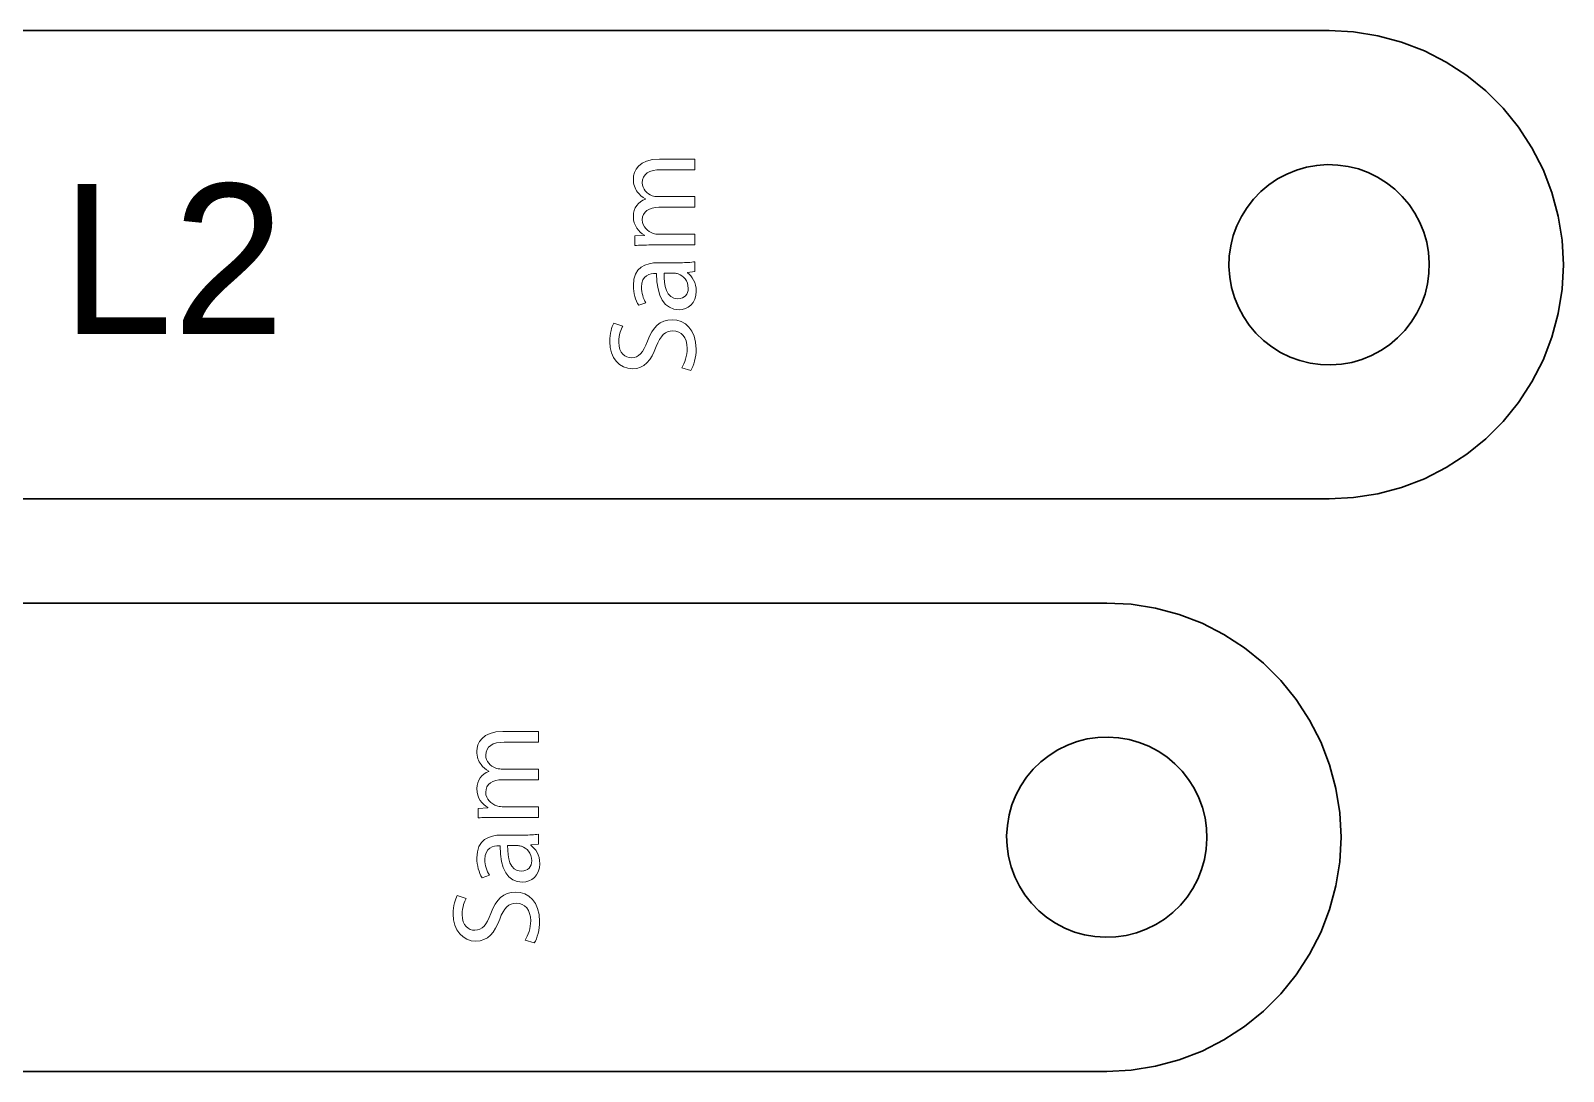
# Model space of a CAD drawing. Header units: millimetres. Extents: x 4 to 295, y -240 to -4.
# Drawn here: x 126.3 to 156.9, y -199.75 to -178.97 of the extents above; entities that cross this region are included whole.
import ezdxf

# ---------------------------------------------------------------- set-up
doc = ezdxf.new("R2010")
doc.units = ezdxf.units.MM
doc.header["$MEASUREMENT"] = 0
doc.layers.add('Layer 1', color=7, linetype='Continuous', lineweight=0)

# ---------------------------------------------------------------- blocks, each defined once
blk = doc.blocks.new('Block_20')
at = {"layer": 'Layer 1', "color": 240, "lineweight": 0, "true_color": 0xff1c24}
for points, knots in [([(138.687, -183.246), (138.563, -183.246), (138.461, -183.249), (138.362, -183.256), (138.362, -183.256), (138.362, -183.065), (138.362, -183.065), (138.362, -183.065), (138.555, -183.055), (138.555, -183.055), (138.555, -183.055), (138.555, -183.048), (138.555, -183.048), (138.441, -182.981), (138.334, -182.869), (138.334, -182.67), (138.334, -182.506), (138.434, -182.382), (138.575, -182.33), (138.575, -182.33), (138.575, -182.325), (138.575, -182.325), (138.508, -182.288), (138.456, -182.241), (138.419, -182.191), (138.364, -182.119), (138.334, -182.04), (138.334, -181.926), (138.334, -181.767), (138.439, -181.531), (138.856, -181.531), (138.856, -181.531), (139.563, -181.531), (139.563, -181.531), (139.563, -181.531), (139.563, -181.744), (139.563, -181.744), (139.563, -181.744), (138.883, -181.744), (138.883, -181.744), (138.652, -181.744), (138.513, -181.829), (138.513, -182.005), (138.513, -182.129), (138.605, -182.226), (138.712, -182.263), (138.742, -182.273), (138.781, -182.281), (138.821, -182.281), (138.821, -182.281), (139.563, -182.281), (139.563, -182.281), (139.563, -182.281), (139.563, -182.494), (139.563, -182.494), (139.563, -182.494), (138.844, -182.494), (138.844, -182.494), (138.652, -182.494), (138.513, -182.579), (138.513, -182.745), (138.513, -182.881), (138.623, -182.981), (138.732, -183.015), (138.764, -183.028), (138.801, -183.033), (138.838, -183.033), (138.838, -183.033), (139.563, -183.033), (139.563, -183.033), (139.563, -183.033), (139.563, -183.246), (139.563, -183.246), (139.563, -183.246), (138.687, -183.246), (138.687, -183.246)], [0, 0, 0, 0, 1, 1, 1, 2, 2, 2, 3, 3, 3, 4, 4, 4, 5, 5, 5, 6, 6, 6, 7, 7, 7, 8, 8, 8, 9, 9, 9, 10, 10, 10, 11, 11, 11, 12, 12, 12, 13, 13, 13, 14, 14, 14, 15, 15, 15, 16, 16, 16, 17, 17, 17, 18, 18, 18, 19, 19, 19, 20, 20, 20, 21, 21, 21, 22, 22, 22, 23, 23, 23, 24, 24, 24, 25, 25, 25, 25]), ([(139.563, -183.778), (139.563, -183.778), (139.412, -183.796), (139.412, -183.796), (139.412, -183.796), (139.412, -183.803), (139.412, -183.803), (139.506, -183.87), (139.591, -183.999), (139.591, -184.171), (139.591, -184.414), (139.42, -184.538), (139.246, -184.538), (138.955, -184.538), (138.796, -184.28), (138.799, -183.816), (138.799, -183.816), (138.774, -183.816), (138.774, -183.816), (138.675, -183.816), (138.496, -183.843), (138.496, -184.089), (138.496, -184.201), (138.531, -184.317), (138.585, -184.402), (138.585, -184.402), (138.441, -184.451), (138.441, -184.451), (138.377, -184.352), (138.334, -184.208), (138.334, -184.056), (138.334, -183.689), (138.585, -183.6), (138.826, -183.6), (138.826, -183.6), (139.276, -183.6), (139.276, -183.6), (139.38, -183.6), (139.482, -183.595), (139.563, -183.58), (139.563, -183.58), (139.563, -183.778), (139.563, -183.778)], [0, 0, 0, 0, 1, 1, 1, 2, 2, 2, 3, 3, 3, 4, 4, 4, 5, 5, 5, 6, 6, 6, 7, 7, 7, 8, 8, 8, 9, 9, 9, 10, 10, 10, 11, 11, 11, 12, 12, 12, 13, 13, 13, 14, 14, 14, 14]), ([(138.95, -183.811), (138.945, -184.049), (138.987, -184.32), (139.221, -184.32), (139.362, -184.32), (139.429, -184.225), (139.429, -184.114), (139.429, -183.957), (139.33, -183.858), (139.228, -183.823), (139.206, -183.816), (139.181, -183.811), (139.159, -183.811), (139.159, -183.811), (138.95, -183.811), (138.95, -183.811)], [0, 0, 0, 0, 1, 1, 1, 2, 2, 2, 3, 3, 3, 4, 4, 4, 5, 5, 5, 5]), ([(139.3, -185.698), (139.36, -185.602), (139.41, -185.46), (139.41, -185.311), (139.41, -185.09), (139.293, -184.961), (139.124, -184.961), (138.968, -184.961), (138.878, -185.05), (138.791, -185.276), (138.695, -185.549), (138.553, -185.718), (138.317, -185.718), (138.056, -185.718), (137.863, -185.502), (137.863, -185.177), (137.863, -185.006), (137.902, -184.881), (137.945, -184.807), (137.945, -184.807), (138.121, -184.867), (138.121, -184.867), (138.091, -184.921), (138.042, -185.033), (138.042, -185.185), (138.042, -185.413), (138.178, -185.5), (138.292, -185.5), (138.449, -185.5), (138.526, -185.398), (138.615, -185.167), (138.724, -184.884), (138.861, -184.74), (139.107, -184.74), (139.365, -184.74), (139.588, -184.931), (139.588, -185.326), (139.588, -185.487), (139.541, -185.664), (139.482, -185.753), (139.482, -185.753), (139.3, -185.698), (139.3, -185.698)], [0, 0, 0, 0, 1, 1, 1, 2, 2, 2, 3, 3, 3, 4, 4, 4, 5, 5, 5, 6, 6, 6, 7, 7, 7, 8, 8, 8, 9, 9, 9, 10, 10, 10, 11, 11, 11, 12, 12, 12, 13, 13, 13, 14, 14, 14, 14])]:
    blk.add_open_spline(points, degree=3, knots=knots, dxfattribs=at)
blk = doc.blocks.new('Block_22')
at = {"layer": 'Layer 1', "color": 240, "lineweight": 0, "true_color": 0xff1c24}
for points, knots in [([(135.561, -194.677), (135.437, -194.677), (135.335, -194.679), (135.236, -194.687), (135.236, -194.687), (135.236, -194.496), (135.236, -194.496), (135.236, -194.496), (135.43, -194.486), (135.43, -194.486), (135.43, -194.486), (135.43, -194.478), (135.43, -194.478), (135.315, -194.411), (135.209, -194.299), (135.209, -194.101), (135.209, -193.937), (135.308, -193.813), (135.449, -193.76), (135.449, -193.76), (135.449, -193.756), (135.449, -193.756), (135.382, -193.718), (135.33, -193.671), (135.293, -193.622), (135.238, -193.55), (135.209, -193.47), (135.209, -193.356), (135.209, -193.197), (135.313, -192.961), (135.73, -192.961), (135.73, -192.961), (136.438, -192.961), (136.438, -192.961), (136.438, -192.961), (136.438, -193.175), (136.438, -193.175), (136.438, -193.175), (135.757, -193.175), (135.757, -193.175), (135.526, -193.175), (135.387, -193.259), (135.387, -193.435), (135.387, -193.559), (135.479, -193.656), (135.586, -193.694), (135.616, -193.703), (135.656, -193.711), (135.695, -193.711), (135.695, -193.711), (136.438, -193.711), (136.438, -193.711), (136.438, -193.711), (136.438, -193.924), (136.438, -193.924), (136.438, -193.924), (135.718, -193.924), (135.718, -193.924), (135.526, -193.924), (135.387, -194.009), (135.387, -194.175), (135.387, -194.312), (135.497, -194.411), (135.606, -194.446), (135.638, -194.458), (135.675, -194.463), (135.713, -194.463), (135.713, -194.463), (136.438, -194.463), (136.438, -194.463), (136.438, -194.463), (136.438, -194.677), (136.438, -194.677), (136.438, -194.677), (135.561, -194.677), (135.561, -194.677)], [0, 0, 0, 0, 1, 1, 1, 2, 2, 2, 3, 3, 3, 4, 4, 4, 5, 5, 5, 6, 6, 6, 7, 7, 7, 8, 8, 8, 9, 9, 9, 10, 10, 10, 11, 11, 11, 12, 12, 12, 13, 13, 13, 14, 14, 14, 15, 15, 15, 16, 16, 16, 17, 17, 17, 18, 18, 18, 19, 19, 19, 20, 20, 20, 21, 21, 21, 22, 22, 22, 23, 23, 23, 24, 24, 24, 25, 25, 25, 25]), ([(136.438, -195.209), (136.438, -195.209), (136.286, -195.226), (136.286, -195.226), (136.286, -195.226), (136.286, -195.234), (136.286, -195.234), (136.381, -195.301), (136.465, -195.43), (136.465, -195.601), (136.465, -195.844), (136.294, -195.969), (136.12, -195.969), (135.829, -195.969), (135.67, -195.71), (135.673, -195.246), (135.673, -195.246), (135.648, -195.246), (135.648, -195.246), (135.549, -195.246), (135.37, -195.273), (135.37, -195.519), (135.37, -195.631), (135.405, -195.748), (135.459, -195.832), (135.459, -195.832), (135.315, -195.882), (135.315, -195.882), (135.251, -195.782), (135.209, -195.638), (135.209, -195.487), (135.209, -195.119), (135.459, -195.03), (135.7, -195.03), (135.7, -195.03), (136.15, -195.03), (136.15, -195.03), (136.254, -195.03), (136.356, -195.025), (136.438, -195.01), (136.438, -195.01), (136.438, -195.209), (136.438, -195.209)], [0, 0, 0, 0, 1, 1, 1, 2, 2, 2, 3, 3, 3, 4, 4, 4, 5, 5, 5, 6, 6, 6, 7, 7, 7, 8, 8, 8, 9, 9, 9, 10, 10, 10, 11, 11, 11, 12, 12, 12, 13, 13, 13, 14, 14, 14, 14]), ([(135.824, -195.241), (135.819, -195.48), (135.862, -195.75), (136.095, -195.75), (136.236, -195.75), (136.304, -195.656), (136.304, -195.544), (136.304, -195.388), (136.204, -195.288), (136.102, -195.253), (136.08, -195.246), (136.055, -195.241), (136.033, -195.241), (136.033, -195.241), (135.824, -195.241), (135.824, -195.241)], [0, 0, 0, 0, 1, 1, 1, 2, 2, 2, 3, 3, 3, 4, 4, 4, 5, 5, 5, 5]), ([(136.174, -197.129), (136.234, -197.032), (136.284, -196.89), (136.284, -196.741), (136.284, -196.521), (136.167, -196.391), (135.998, -196.391), (135.842, -196.391), (135.752, -196.481), (135.665, -196.707), (135.569, -196.98), (135.427, -197.149), (135.191, -197.149), (134.931, -197.149), (134.737, -196.933), (134.737, -196.607), (134.737, -196.436), (134.777, -196.312), (134.819, -196.237), (134.819, -196.237), (134.995, -196.297), (134.995, -196.297), (134.965, -196.352), (134.916, -196.463), (134.916, -196.615), (134.916, -196.843), (135.052, -196.93), (135.166, -196.93), (135.323, -196.93), (135.4, -196.828), (135.489, -196.598), (135.598, -196.314), (135.735, -196.17), (135.981, -196.17), (136.239, -196.17), (136.462, -196.362), (136.462, -196.756), (136.462, -196.918), (136.415, -197.094), (136.356, -197.183), (136.356, -197.183), (136.174, -197.129), (136.174, -197.129)], [0, 0, 0, 0, 1, 1, 1, 2, 2, 2, 3, 3, 3, 4, 4, 4, 5, 5, 5, 6, 6, 6, 7, 7, 7, 8, 8, 8, 9, 9, 9, 10, 10, 10, 11, 11, 11, 12, 12, 12, 13, 13, 13, 14, 14, 14, 14])]:
    blk.add_open_spline(points, degree=3, knots=knots, dxfattribs=at)

msp = doc.modelspace()

# ---------------------------------------------------------------- linework, layer by layer
at = {"layer": 'Layer 1', "color": 18, "lineweight": 35, "true_color": 0x000000}
for points, knots in [([(8.945, -188.318), (8.945, -188.318), (8.456, -188.292), (8.456, -188.292), (8.456, -188.292), (7.973, -188.216), (7.973, -188.216), (7.973, -188.216), (7.5, -188.089), (7.5, -188.089), (7.5, -188.089), (7.043, -187.914), (7.043, -187.914), (7.043, -187.914), (6.607, -187.691), (6.607, -187.691), (6.607, -187.691), (6.197, -187.425), (6.197, -187.425), (6.197, -187.425), (5.816, -187.117), (5.816, -187.117), (5.816, -187.117), (5.47, -186.771), (5.47, -186.771), (5.47, -186.771), (5.162, -186.39), (5.162, -186.39), (5.162, -186.39), (4.895, -185.98), (4.895, -185.98), (4.895, -185.98), (4.673, -185.544), (4.673, -185.544), (4.673, -185.544), (4.498, -185.087), (4.498, -185.087), (4.498, -185.087), (4.371, -184.614), (4.371, -184.614), (4.371, -184.614), (4.295, -184.131), (4.295, -184.131), (4.295, -184.131), (4.269, -183.642), (4.269, -183.642), (4.269, -183.642), (4.295, -183.153), (4.295, -183.153), (4.295, -183.153), (4.371, -182.67), (4.371, -182.67), (4.371, -182.67), (4.498, -182.197), (4.498, -182.197), (4.498, -182.197), (4.673, -181.74), (4.673, -181.74), (4.673, -181.74), (4.895, -181.304), (4.895, -181.304), (4.895, -181.304), (5.162, -180.893), (5.162, -180.893), (5.162, -180.893), (5.47, -180.513), (5.47, -180.513), (5.47, -180.513), (5.816, -180.167), (5.816, -180.167), (5.816, -180.167), (6.197, -179.859), (6.197, -179.859), (6.197, -179.859), (6.607, -179.592), (6.607, -179.592), (6.607, -179.592), (7.043, -179.37), (7.043, -179.37), (7.043, -179.37), (7.5, -179.195), (7.5, -179.195), (7.5, -179.195), (7.973, -179.068), (7.973, -179.068), (7.973, -179.068), (8.456, -178.991), (8.456, -178.991), (8.456, -178.991), (8.945, -178.966), (8.945, -178.966), (8.945, -178.966), (152.226, -178.966), (152.226, -178.966), (152.226, -178.966), (152.715, -178.991), (152.715, -178.991), (152.715, -178.991), (153.198, -179.068), (153.198, -179.068), (153.198, -179.068), (153.671, -179.195), (153.671, -179.195), (153.671, -179.195), (154.128, -179.37), (154.128, -179.37), (154.128, -179.37), (154.564, -179.592), (154.564, -179.592), (154.564, -179.592), (154.974, -179.859), (154.974, -179.859), (154.974, -179.859), (155.355, -180.167), (155.355, -180.167), (155.355, -180.167), (155.701, -180.513), (155.701, -180.513), (155.701, -180.513), (156.009, -180.893), (156.009, -180.893), (156.009, -180.893), (156.276, -181.304), (156.276, -181.304), (156.276, -181.304), (156.498, -181.74), (156.498, -181.74), (156.498, -181.74), (156.673, -182.197), (156.673, -182.197), (156.673, -182.197), (156.8, -182.67), (156.8, -182.67), (156.8, -182.67), (156.876, -183.153), (156.876, -183.153), (156.876, -183.153), (156.902, -183.642), (156.902, -183.642), (156.902, -183.642), (156.876, -184.131), (156.876, -184.131), (156.876, -184.131), (156.8, -184.614), (156.8, -184.614), (156.8, -184.614), (156.673, -185.087), (156.673, -185.087), (156.673, -185.087), (156.498, -185.544), (156.498, -185.544), (156.498, -185.544), (156.276, -185.98), (156.276, -185.98), (156.276, -185.98), (156.009, -186.39), (156.009, -186.39), (156.009, -186.39), (155.701, -186.771), (155.701, -186.771), (155.701, -186.771), (155.355, -187.117), (155.355, -187.117), (155.355, -187.117), (154.974, -187.425), (154.974, -187.425), (154.974, -187.425), (154.564, -187.691), (154.564, -187.691), (154.564, -187.691), (154.128, -187.914), (154.128, -187.914), (154.128, -187.914), (153.671, -188.089), (153.671, -188.089), (153.671, -188.089), (153.198, -188.216), (153.198, -188.216), (153.198, -188.216), (152.715, -188.292), (152.715, -188.292), (152.715, -188.292), (152.226, -188.318), (152.226, -188.318), (152.226, -188.318), (8.945, -188.318), (8.945, -188.318)], [0, 0, 0, 0, 1, 1, 1, 2, 2, 2, 3, 3, 3, 4, 4, 4, 5, 5, 5, 6, 6, 6, 7, 7, 7, 8, 8, 8, 9, 9, 9, 10, 10, 10, 11, 11, 11, 12, 12, 12, 13, 13, 13, 14, 14, 14, 15, 15, 15, 16, 16, 16, 17, 17, 17, 18, 18, 18, 19, 19, 19, 20, 20, 20, 21, 21, 21, 22, 22, 22, 23, 23, 23, 24, 24, 24, 25, 25, 25, 26, 26, 26, 27, 27, 27, 28, 28, 28, 29, 29, 29, 30, 30, 30, 31, 31, 31, 32, 32, 32, 33, 33, 33, 34, 34, 34, 35, 35, 35, 36, 36, 36, 37, 37, 37, 38, 38, 38, 39, 39, 39, 40, 40, 40, 41, 41, 41, 42, 42, 42, 43, 43, 43, 44, 44, 44, 45, 45, 45, 46, 46, 46, 47, 47, 47, 48, 48, 48, 49, 49, 49, 50, 50, 50, 51, 51, 51, 52, 52, 52, 53, 53, 53, 54, 54, 54, 55, 55, 55, 56, 56, 56, 57, 57, 57, 58, 58, 58, 59, 59, 59, 60, 60, 60, 61, 61, 61, 62, 62, 62, 62]), ([(152.879, -185.532), (152.879, -185.532), (153.073, -185.454), (153.073, -185.454), (153.073, -185.454), (153.258, -185.355), (153.258, -185.355), (153.258, -185.355), (153.432, -185.238), (153.432, -185.238), (153.432, -185.238), (153.592, -185.103), (153.592, -185.103), (153.592, -185.103), (153.737, -184.952), (153.737, -184.952), (153.737, -184.952), (153.866, -184.787), (153.866, -184.787), (153.866, -184.787), (153.977, -184.61), (153.977, -184.61), (153.977, -184.61), (154.068, -184.421), (154.068, -184.421), (154.068, -184.421), (154.14, -184.225), (154.14, -184.225), (154.14, -184.225), (154.19, -184.021), (154.19, -184.021), (154.19, -184.021), (154.219, -183.814), (154.219, -183.814), (154.219, -183.814), (154.226, -183.605), (154.226, -183.605), (154.226, -183.605), (154.211, -183.396), (154.211, -183.396), (154.211, -183.396), (154.175, -183.19), (154.175, -183.19), (154.175, -183.19), (154.117, -182.988), (154.117, -182.988), (154.117, -182.988), (154.038, -182.794), (154.038, -182.794), (154.038, -182.794), (153.939, -182.61), (153.939, -182.61), (153.939, -182.61), (153.822, -182.436), (153.822, -182.436), (153.822, -182.436), (153.687, -182.276), (153.687, -182.276), (153.687, -182.276), (153.537, -182.131), (153.537, -182.131), (153.537, -182.131), (153.371, -182.002), (153.371, -182.002), (153.371, -182.002), (153.194, -181.891), (153.194, -181.891), (153.194, -181.891), (153.005, -181.8), (153.005, -181.8), (153.005, -181.8), (152.809, -181.728), (152.809, -181.728), (152.809, -181.728), (152.605, -181.678), (152.605, -181.678), (152.605, -181.678), (152.398, -181.649), (152.398, -181.649), (152.398, -181.649), (152.189, -181.642), (152.189, -181.642), (152.189, -181.642), (151.98, -181.657), (151.98, -181.657), (151.98, -181.657), (151.774, -181.693), (151.774, -181.693), (151.774, -181.693), (151.573, -181.751), (151.573, -181.751), (151.573, -181.751), (151.379, -181.83), (151.379, -181.83), (151.379, -181.83), (151.194, -181.928), (151.194, -181.928), (151.194, -181.928), (151.02, -182.046), (151.02, -182.046), (151.02, -182.046), (150.86, -182.18), (150.86, -182.18), (150.86, -182.18), (150.715, -182.331), (150.715, -182.331), (150.715, -182.331), (150.586, -182.496), (150.586, -182.496), (150.586, -182.496), (150.475, -182.674), (150.475, -182.674), (150.475, -182.674), (150.384, -182.862), (150.384, -182.862), (150.384, -182.862), (150.312, -183.059), (150.312, -183.059), (150.312, -183.059), (150.262, -183.262), (150.262, -183.262), (150.262, -183.262), (150.233, -183.47), (150.233, -183.47), (150.233, -183.47), (150.226, -183.679), (150.226, -183.679), (150.226, -183.679), (150.241, -183.888), (150.241, -183.888), (150.241, -183.888), (150.277, -184.094), (150.277, -184.094), (150.277, -184.094), (150.335, -184.295), (150.335, -184.295), (150.335, -184.295), (150.414, -184.489), (150.414, -184.489), (150.414, -184.489), (150.513, -184.674), (150.513, -184.674), (150.513, -184.674), (150.63, -184.848), (150.63, -184.848), (150.63, -184.848), (150.765, -185.008), (150.765, -185.008), (150.765, -185.008), (150.915, -185.153), (150.915, -185.153), (150.915, -185.153), (151.08, -185.282), (151.08, -185.282), (151.08, -185.282), (151.258, -185.393), (151.258, -185.393), (151.258, -185.393), (151.446, -185.484), (151.446, -185.484), (151.446, -185.484), (151.643, -185.555), (151.643, -185.555), (151.643, -185.555), (151.847, -185.606), (151.847, -185.606), (151.847, -185.606), (152.054, -185.635), (152.054, -185.635), (152.054, -185.635), (152.263, -185.642), (152.263, -185.642), (152.263, -185.642), (152.472, -185.627), (152.472, -185.627), (152.472, -185.627), (152.678, -185.59), (152.678, -185.59), (152.678, -185.59), (152.879, -185.532), (152.879, -185.532)], [0, 0, 0, 0, 1, 1, 1, 2, 2, 2, 3, 3, 3, 4, 4, 4, 5, 5, 5, 6, 6, 6, 7, 7, 7, 8, 8, 8, 9, 9, 9, 10, 10, 10, 11, 11, 11, 12, 12, 12, 13, 13, 13, 14, 14, 14, 15, 15, 15, 16, 16, 16, 17, 17, 17, 18, 18, 18, 19, 19, 19, 20, 20, 20, 21, 21, 21, 22, 22, 22, 23, 23, 23, 24, 24, 24, 25, 25, 25, 26, 26, 26, 27, 27, 27, 28, 28, 28, 29, 29, 29, 30, 30, 30, 31, 31, 31, 32, 32, 32, 33, 33, 33, 34, 34, 34, 35, 35, 35, 36, 36, 36, 37, 37, 37, 38, 38, 38, 39, 39, 39, 40, 40, 40, 41, 41, 41, 42, 42, 42, 43, 43, 43, 44, 44, 44, 45, 45, 45, 46, 46, 46, 47, 47, 47, 48, 48, 48, 49, 49, 49, 50, 50, 50, 51, 51, 51, 52, 52, 52, 53, 53, 53, 54, 54, 54, 55, 55, 55, 56, 56, 56, 57, 57, 57, 58, 58, 58, 59, 59, 59, 60, 60, 60, 60]), ([(8.945, -199.748), (8.945, -199.748), (8.456, -199.723), (8.456, -199.723), (8.456, -199.723), (7.973, -199.646), (7.973, -199.646), (7.973, -199.646), (7.5, -199.519), (7.5, -199.519), (7.5, -199.519), (7.043, -199.344), (7.043, -199.344), (7.043, -199.344), (6.607, -199.122), (6.607, -199.122), (6.607, -199.122), (6.197, -198.855), (6.197, -198.855), (6.197, -198.855), (5.816, -198.547), (5.816, -198.547), (5.816, -198.547), (5.47, -198.201), (5.47, -198.201), (5.47, -198.201), (5.162, -197.821), (5.162, -197.821), (5.162, -197.821), (4.895, -197.41), (4.895, -197.41), (4.895, -197.41), (4.673, -196.974), (4.673, -196.974), (4.673, -196.974), (4.498, -196.517), (4.498, -196.517), (4.498, -196.517), (4.371, -196.044), (4.371, -196.044), (4.371, -196.044), (4.295, -195.561), (4.295, -195.561), (4.295, -195.561), (4.269, -195.072), (4.269, -195.072), (4.269, -195.072), (4.295, -194.583), (4.295, -194.583), (4.295, -194.583), (4.371, -194.1), (4.371, -194.1), (4.371, -194.1), (4.498, -193.627), (4.498, -193.627), (4.498, -193.627), (4.673, -193.17), (4.673, -193.17), (4.673, -193.17), (4.895, -192.734), (4.895, -192.734), (4.895, -192.734), (5.162, -192.324), (5.162, -192.324), (5.162, -192.324), (5.47, -191.943), (5.47, -191.943), (5.47, -191.943), (5.816, -191.597), (5.816, -191.597), (5.816, -191.597), (6.197, -191.289), (6.197, -191.289), (6.197, -191.289), (6.607, -191.023), (6.607, -191.023), (6.607, -191.023), (7.043, -190.8), (7.043, -190.8), (7.043, -190.8), (7.5, -190.625), (7.5, -190.625), (7.5, -190.625), (7.973, -190.498), (7.973, -190.498), (7.973, -190.498), (8.456, -190.422), (8.456, -190.422), (8.456, -190.422), (8.945, -190.396), (8.945, -190.396), (8.945, -190.396), (147.787, -190.396), (147.787, -190.396), (147.787, -190.396), (148.276, -190.422), (148.276, -190.422), (148.276, -190.422), (148.759, -190.498), (148.759, -190.498), (148.759, -190.498), (149.232, -190.625), (149.232, -190.625), (149.232, -190.625), (149.689, -190.8), (149.689, -190.8), (149.689, -190.8), (150.125, -191.023), (150.125, -191.023), (150.125, -191.023), (150.535, -191.289), (150.535, -191.289), (150.535, -191.289), (150.916, -191.597), (150.916, -191.597), (150.916, -191.597), (151.262, -191.943), (151.262, -191.943), (151.262, -191.943), (151.57, -192.324), (151.57, -192.324), (151.57, -192.324), (151.836, -192.734), (151.836, -192.734), (151.836, -192.734), (152.059, -193.17), (152.059, -193.17), (152.059, -193.17), (152.234, -193.627), (152.234, -193.627), (152.234, -193.627), (152.361, -194.1), (152.361, -194.1), (152.361, -194.1), (152.437, -194.583), (152.437, -194.583), (152.437, -194.583), (152.463, -195.072), (152.463, -195.072), (152.463, -195.072), (152.437, -195.561), (152.437, -195.561), (152.437, -195.561), (152.361, -196.044), (152.361, -196.044), (152.361, -196.044), (152.234, -196.517), (152.234, -196.517), (152.234, -196.517), (152.059, -196.974), (152.059, -196.974), (152.059, -196.974), (151.836, -197.41), (151.836, -197.41), (151.836, -197.41), (151.57, -197.821), (151.57, -197.821), (151.57, -197.821), (151.262, -198.201), (151.262, -198.201), (151.262, -198.201), (150.916, -198.547), (150.916, -198.547), (150.916, -198.547), (150.535, -198.855), (150.535, -198.855), (150.535, -198.855), (150.125, -199.122), (150.125, -199.122), (150.125, -199.122), (149.689, -199.344), (149.689, -199.344), (149.689, -199.344), (149.232, -199.519), (149.232, -199.519), (149.232, -199.519), (148.759, -199.646), (148.759, -199.646), (148.759, -199.646), (148.276, -199.723), (148.276, -199.723), (148.276, -199.723), (147.787, -199.748), (147.787, -199.748), (147.787, -199.748), (8.945, -199.748), (8.945, -199.748)], [0, 0, 0, 0, 1, 1, 1, 2, 2, 2, 3, 3, 3, 4, 4, 4, 5, 5, 5, 6, 6, 6, 7, 7, 7, 8, 8, 8, 9, 9, 9, 10, 10, 10, 11, 11, 11, 12, 12, 12, 13, 13, 13, 14, 14, 14, 15, 15, 15, 16, 16, 16, 17, 17, 17, 18, 18, 18, 19, 19, 19, 20, 20, 20, 21, 21, 21, 22, 22, 22, 23, 23, 23, 24, 24, 24, 25, 25, 25, 26, 26, 26, 27, 27, 27, 28, 28, 28, 29, 29, 29, 30, 30, 30, 31, 31, 31, 32, 32, 32, 33, 33, 33, 34, 34, 34, 35, 35, 35, 36, 36, 36, 37, 37, 37, 38, 38, 38, 39, 39, 39, 40, 40, 40, 41, 41, 41, 42, 42, 42, 43, 43, 43, 44, 44, 44, 45, 45, 45, 46, 46, 46, 47, 47, 47, 48, 48, 48, 49, 49, 49, 50, 50, 50, 51, 51, 51, 52, 52, 52, 53, 53, 53, 54, 54, 54, 55, 55, 55, 56, 56, 56, 57, 57, 57, 58, 58, 58, 59, 59, 59, 60, 60, 60, 61, 61, 61, 62, 62, 62, 62]), ([(148.575, -196.911), (148.575, -196.911), (148.763, -196.818), (148.763, -196.818), (148.763, -196.818), (148.94, -196.707), (148.94, -196.707), (148.94, -196.707), (149.105, -196.577), (149.105, -196.577), (149.105, -196.577), (149.255, -196.431), (149.255, -196.431), (149.255, -196.431), (149.389, -196.27), (149.389, -196.27), (149.389, -196.27), (149.505, -196.096), (149.505, -196.096), (149.505, -196.096), (149.603, -195.911), (149.603, -195.911), (149.603, -195.911), (149.68, -195.717), (149.68, -195.717), (149.68, -195.717), (149.737, -195.515), (149.737, -195.515), (149.737, -195.515), (149.773, -195.309), (149.773, -195.309), (149.773, -195.309), (149.787, -195.1), (149.787, -195.1), (149.787, -195.1), (149.779, -194.891), (149.779, -194.891), (149.779, -194.891), (149.749, -194.683), (149.749, -194.683), (149.749, -194.683), (149.697, -194.48), (149.697, -194.48), (149.697, -194.48), (149.625, -194.284), (149.625, -194.284), (149.625, -194.284), (149.533, -194.096), (149.533, -194.096), (149.533, -194.096), (149.421, -193.919), (149.421, -193.919), (149.421, -193.919), (149.292, -193.755), (149.292, -193.755), (149.292, -193.755), (149.146, -193.604), (149.146, -193.604), (149.146, -193.604), (148.985, -193.47), (148.985, -193.47), (148.985, -193.47), (148.811, -193.354), (148.811, -193.354), (148.811, -193.354), (148.626, -193.256), (148.626, -193.256), (148.626, -193.256), (148.431, -193.179), (148.431, -193.179), (148.431, -193.179), (148.23, -193.122), (148.23, -193.122), (148.23, -193.122), (148.023, -193.086), (148.023, -193.086), (148.023, -193.086), (147.814, -193.072), (147.814, -193.072), (147.814, -193.072), (147.605, -193.08), (147.605, -193.08), (147.605, -193.08), (147.398, -193.11), (147.398, -193.11), (147.398, -193.11), (147.195, -193.162), (147.195, -193.162), (147.195, -193.162), (146.999, -193.234), (146.999, -193.234), (146.999, -193.234), (146.811, -193.326), (146.811, -193.326), (146.811, -193.326), (146.634, -193.438), (146.634, -193.438), (146.634, -193.438), (146.469, -193.567), (146.469, -193.567), (146.469, -193.567), (146.319, -193.713), (146.319, -193.713), (146.319, -193.713), (146.185, -193.874), (146.185, -193.874), (146.185, -193.874), (146.069, -194.048), (146.069, -194.048), (146.069, -194.048), (145.971, -194.234), (145.971, -194.234), (145.971, -194.234), (145.893, -194.428), (145.893, -194.428), (145.893, -194.428), (145.836, -194.629), (145.836, -194.629), (145.836, -194.629), (145.801, -194.836), (145.801, -194.836), (145.801, -194.836), (145.787, -195.045), (145.787, -195.045), (145.787, -195.045), (145.795, -195.254), (145.795, -195.254), (145.795, -195.254), (145.825, -195.461), (145.825, -195.461), (145.825, -195.461), (145.876, -195.664), (145.876, -195.664), (145.876, -195.664), (145.949, -195.861), (145.949, -195.861), (145.949, -195.861), (146.041, -196.048), (146.041, -196.048), (146.041, -196.048), (146.153, -196.225), (146.153, -196.225), (146.153, -196.225), (146.282, -196.39), (146.282, -196.39), (146.282, -196.39), (146.428, -196.54), (146.428, -196.54), (146.428, -196.54), (146.589, -196.674), (146.589, -196.674), (146.589, -196.674), (146.763, -196.79), (146.763, -196.79), (146.763, -196.79), (146.948, -196.888), (146.948, -196.888), (146.948, -196.888), (147.143, -196.966), (147.143, -196.966), (147.143, -196.966), (147.344, -197.023), (147.344, -197.023), (147.344, -197.023), (147.55, -197.058), (147.55, -197.058), (147.55, -197.058), (147.759, -197.072), (147.759, -197.072), (147.759, -197.072), (147.968, -197.064), (147.968, -197.064), (147.968, -197.064), (148.176, -197.034), (148.176, -197.034), (148.176, -197.034), (148.379, -196.983), (148.379, -196.983), (148.379, -196.983), (148.575, -196.911), (148.575, -196.911)], [0, 0, 0, 0, 1, 1, 1, 2, 2, 2, 3, 3, 3, 4, 4, 4, 5, 5, 5, 6, 6, 6, 7, 7, 7, 8, 8, 8, 9, 9, 9, 10, 10, 10, 11, 11, 11, 12, 12, 12, 13, 13, 13, 14, 14, 14, 15, 15, 15, 16, 16, 16, 17, 17, 17, 18, 18, 18, 19, 19, 19, 20, 20, 20, 21, 21, 21, 22, 22, 22, 23, 23, 23, 24, 24, 24, 25, 25, 25, 26, 26, 26, 27, 27, 27, 28, 28, 28, 29, 29, 29, 30, 30, 30, 31, 31, 31, 32, 32, 32, 33, 33, 33, 34, 34, 34, 35, 35, 35, 36, 36, 36, 37, 37, 37, 38, 38, 38, 39, 39, 39, 40, 40, 40, 41, 41, 41, 42, 42, 42, 43, 43, 43, 44, 44, 44, 45, 45, 45, 46, 46, 46, 47, 47, 47, 48, 48, 48, 49, 49, 49, 50, 50, 50, 51, 51, 51, 52, 52, 52, 53, 53, 53, 54, 54, 54, 55, 55, 55, 56, 56, 56, 57, 57, 57, 58, 58, 58, 59, 59, 59, 60, 60, 60, 60])]:
    msp.add_open_spline(points, degree=3, knots=knots, dxfattribs=at)

# ---------------------------------------------------------------- block references
at = {"layer": 'Layer 1'}
for name in ['Block_20', 'Block_22']:
    msp.add_blockref(name, (0, 0), dxfattribs=at)

# ---------------------------------------------------------------- texts
at = {"layer": 'Layer 1', "insert": (126.91, -185.024), "char_height": 0.2, "attachment_point": 7}
msp.add_mtext('\\C240;\\c2366701;\\FMyriad Pro|b0|i0|c1;\\H2.997200;\\W1.000000;L2', dxfattribs=at)

doc.saveas('drawing.dxf')
